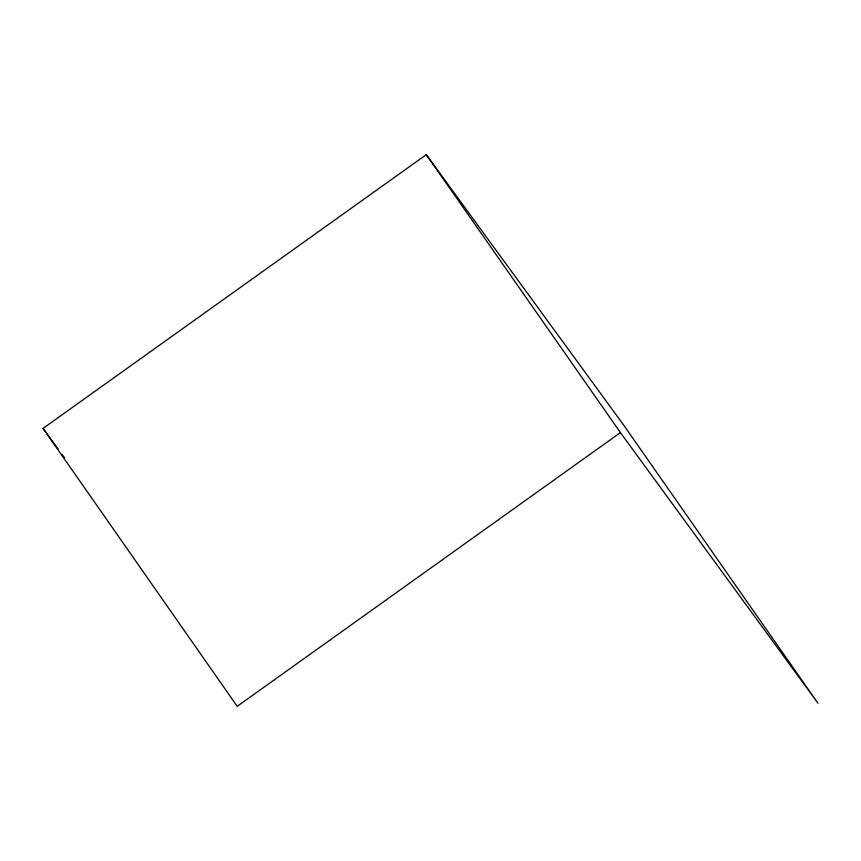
<?xml version="1.0" encoding="UTF-8"?>
<svg xmlns="http://www.w3.org/2000/svg" width="861" height="861" viewBox="0 0 861 861"><rect width="100%" height="100%" fill="white"/><g stroke="black" fill="none" stroke-linecap="round" stroke-linejoin="round"><path stroke-width="1.29" d="M620.426 432.609L237.206 706.343L43.05 428.391L426.281 154.657L623.794 425.269L817.95 703.222L620.426 432.609L426.281 154.657M43.05 428.391L58.064 448.958M62.014 454.371L64.381 457.611"/></g></svg>
